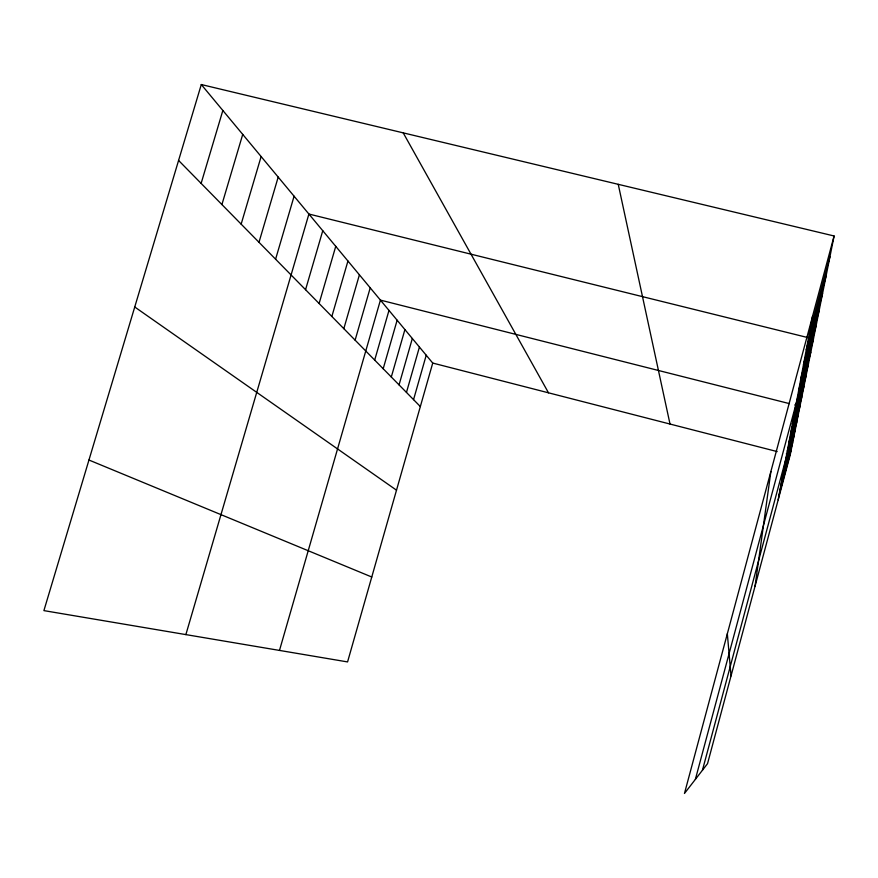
<?xml version="1.0" encoding="UTF-8"?>
<svg xmlns="http://www.w3.org/2000/svg" width="878" height="878" viewBox="0 0 878 878"><rect width="100%" height="100%" fill="white"/><g stroke="black" fill="none" stroke-linecap="round" stroke-linejoin="round"><path stroke-width="1.32" d="M755.047 586.23L770.873 471.541M778.171 499.856L812.534 316.332M834.1 235.984L684.467 793.46L707.536 763.651L790.2 454.936L834.1 235.984L201.292 84.54L43.9 610.616L347.567 661.924L432.733 363.064L201.292 84.54M809.264 333.794L829.929 256.782M806.256 349.828L826.099 275.89M803.491 364.611L822.565 293.504M800.934 378.275L819.295 309.802M798.563 390.951L816.266 324.915M695.376 779.357L813.445 338.974L308.902 214.034L185.873 634.607M794.294 413.725L810.822 352.089M792.373 423.997L808.364 364.348M790.573 433.611L806.059 375.828M788.883 442.644L803.897 386.594M787.292 451.138L801.866 396.735M702.455 770.225L799.957 406.284L794.678 404.945M784.548 465.823L798.354 414.273M783.352 472.177L796.829 421.868M782.221 478.247L795.38 429.112M781.135 484.019L793.997 436.015M780.103 489.54L792.669 442.6M779.115 494.808L791.407 448.899M413.549 399.655L426.225 355.228M383.192 368.749L397.13 320.218M391.303 377.013L404.912 329.568M399.051 384.893L412.331 338.502M406.459 392.433L419.432 347.051M355.107 340.159L370.22 287.83M279.489 650.422L380.426 300.111L789.399 403.617M374.686 360.09L388.987 310.406M331.851 316.475L347.94 261.018M343.825 328.668L359.409 274.814M305.555 289.707L322.764 230.716M319.109 303.514L335.747 246.345M258.988 242.306L278.194 177.082M275.593 259.208L294.086 196.2M241.154 224.142L261.128 156.536M201.128 183.392L222.847 110.474M221.914 204.563L242.723 134.4M432.733 363.064L777.195 451.588M786.304 453.926L790.2 454.936M88.952 460.028L371.767 577.011M134.74 306.993L396.505 490.187M178.585 160.444L420.342 406.558M403.211 132.863L548.498 392.817M618.244 184.325L670.013 424.041M727.335 633.751L731.034 675.917"/></g></svg>
